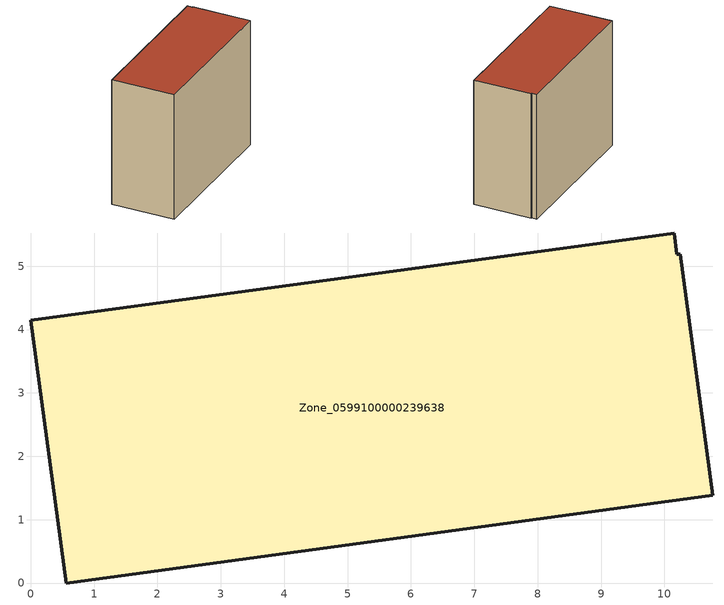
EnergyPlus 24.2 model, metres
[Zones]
Zone_0599100000239638
 floor ground (C_G): 10.25,5.19 10.76,1.38 0.56,0 0,4.15 10.15,5.52 10.19,5.19 z0
 wall outside (C_F): 0.56,0 10.76,1.38 10.25,5.19 10.19,5.19 10.15,5.52 0,4.15 0.56,0 z0:8.55
 roof outside (C_R): 10.76,1.38 10.25,5.19 10.19,5.19 10.15,5.52 0,4.15 0.56,0 z8.55
[BUILDING]
Pand.0599100000239638: North Axis=0; Terrain=City; Loads Convergence Tolerance Value=0.04; Temperature Convergence Tolerance Value=0.4; Solar Distribution=FullExterior; Maximum Number of Warmup Days=25; Minimum Number of Warmup Days=1
[Site:Location]
Rotterdam.The.Hague.AP_ZH_NLD Design_Conditions: Latitude=51.96; Longitude=4.45; Time Zone=1; Elevation=-4.5
[SITE:GROUNDTEMPERATURE:BUILDINGSURFACE]
18, 18, 18, 18, 18, 18, 18, 18, 18, 18, 18, 18
[MATERIAL] Thermal Absorptance=0.9; Solar Absorptance=0.7; Visible Absorptance=0.7
Name | Roughness | Thickness | Conductivity | Density | Specific Heat
G.TI.1975-1991 | MediumSmooth | 0.15 | 0.288461 | 540 | 1210
F.TI.1975-1991 | Rough | 0.3 | 0.230769 | 1920 | 840
R.TI.1975-1991 | MediumRough | 0.2 | 0.153846 | 1500 | 1000
[CONSTRUCTION]
C_G: G.TI.1975-1991
C_F: F.TI.1975-1991
C_R: R.TI.1975-1991
[ZONE]
Zone_0599100000239638: Type=1; Multiplier=1; Ceiling Height=Autocalculate; Volume=Autocalculate; Floor Area=autocalculate; Part of Total Floor Area=Yes
[ZONEINFILTRATION:DESIGNFLOWRATE]
Infil_Zone_0599100000239638: Zone or ZoneList or Space or SpaceList=Zone_0599100000239638; Schedule=AlwaysOn; Design Flow Rate Calculation Method=Flow/Area; Flow Rate per Floor Area=0.003; Constant Term Coefficient=1; Temperature Term Coefficient=0; Velocity Term Coefficient=0; Velocity Squared Term Coefficient=0
[HVACTEMPLATE:ZONE:IDEALLOADSAIRSYSTEM]
Zone_0599100000239638: Maximum Heating Supply Air Temperature=50; Minimum Cooling Supply Air Temperature=13; Maximum Heating Supply Air Humidity Ratio=0.0156; Minimum Cooling Supply Air Humidity Ratio=0.0077; Heating Limit=NoLimit; Cooling Limit=NoLimit; Dehumidification Control Type=ConstantSensibleHeatRatio; Cooling Sensible Heat Ratio=0.7; Dehumidification Setpoint=60; Humidification Control Type=None; Humidification Setpoint=30; Outdoor Air Method=None; Outdoor Air Flow Rate per Person=0.00944; Outdoor Air Flow Rate per Zone Floor Area=0; Outdoor Air Flow Rate per Zone=0; Demand Controlled Ventilation Type=None; Outdoor Air Economizer Type=NoEconomizer; Heat Recovery Type=None; Sensible Heat Recovery Effectiveness=0.7; Latent Heat Recovery Effectiveness=0.65
[ZONECONTROL:THERMOSTAT]
ThermostatControl_Zone_0599100000239638: Zone or ZoneList=Zone_0599100000239638; Control Type Schedule=DualSetpointControlType; Control 1=Thermostat_Zone_0599100000239638; Temperature Difference Between Cutout And Setpoint=0
[THERMOSTATSETPOINT:DUALSETPOINT]
Thermostat_Zone_0599100000239638: Heating Setpoint Temperature Schedule=HeatingSetpoint_Zone_0599100000239638; Cooling Setpoint Temperature Schedule=CoolingSetpoint_Zone_0599100000239638
[SCHEDULE:COMPACT]
HeatingSetpoint_Zone_0599100000239638: Through: 12/31, For: AllDays, Until: 24:00, 21
CoolingSetpoint_Zone_0599100000239638: Through: 12/31, For: AllDays, Until: 24:00, 24
DualSetpointControlType: Through: 12/31, For: AllDays, Until: 24:00, 4
AlwaysOn: Through: 12/31, For: AllDays, Until: 24:00, 1
